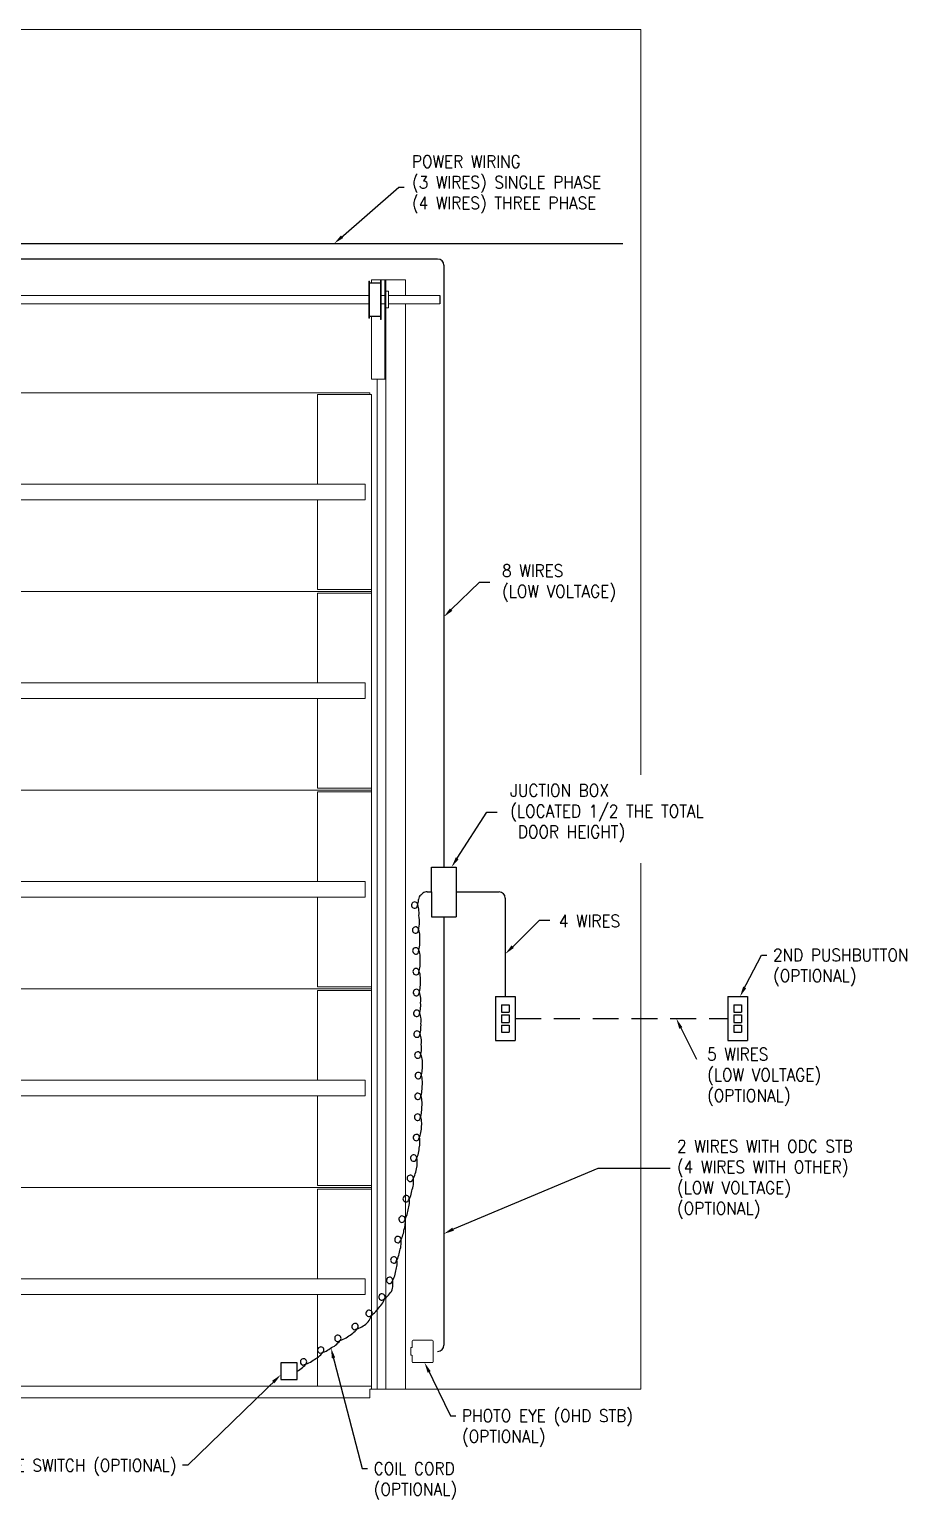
# Model space of a CAD drawing. Extents: x 20 to 307, y 49 to 248.
# Drawn here: x 200.7 to 306.7, y 70.4 to 248 of the extents above; entities that cross this region are included whole.
import ezdxf

# ---------------------------------------------------------------- set-up
doc = ezdxf.new("R2010")
doc.units = 0
doc.header["$LTSCALE"] = 0.5
doc.header["$MEASUREMENT"] = 0
doc.linetypes.add('HIDDEN', pattern=[0.375, 0.25, -0.125])
doc.layers.get('0').update_dxf_attribs({"linetype": 'CONTINUOUS'})
doc.layers.add('DIM', color=1, linetype='CONTINUOUS')
doc.layers.add('PEN1', color=4, linetype='CONTINUOUS')
doc.styles.add('ROMANS', font='romans.shx', dxfattribs={"width": 0.9, "height": 0.75})

msp = doc.modelspace()

# ---------------------------------------------------------------- linework, layer by layer
for p, q in [((107.76409, 222.095306), (272.437571, 222.095306)), ((250.038586, 220.210446), (107.76409, 220.210446)), ((250.788586, 219.460446), (250.788586, 146.768724)), ((252.288586, 143.768724), (257.470435, 143.768724)), ((258.220435, 143.018724), (258.220435, 131.117136)), ((250.788586, 140.768724), (250.788586, 89.001301))]:
    msp.add_line(p, q)
at = {"linetype": 'HIDDEN', "ltscale": 25}
msp.add_line((259.407935, 128.460886), (285.127404, 128.460886), dxfattribs=at)
for centre, start, end in [((250.038586, 219.460446), 0, 90), ((257.470435, 143.018724), 0, 90), ((250.038586, 89.001301), 270, 0)]:
    msp.add_arc(centre, 0.75, start, end)
at = {"layer": 'DIM', "linetype": 'Continuous', "lineweight": 15}
for p, q in [((33.77359, 247.950957), (274.608397, 247.950957)), ((274.608397, 157.922959), (274.608397, 247.950957)), ((242.05359, 217.344896), (242.05359, 217.693224)), ((242.05359, 217.693224), (243.131209, 217.693224)), ((243.21609, 217.693224), (243.49359, 217.693224)), ((243.65359, 217.693224), (243.49359, 217.693224)), ((243.77359, 217.693224), (243.65359, 217.693224)), ((243.65359, 205.693224), (243.65359, 217.693224)), ((243.77359, 205.693224), (243.77359, 217.693224)), ((243.87259, 217.693224), (243.77359, 217.693224)), ((243.97159, 217.693224), (243.87259, 217.693224)), ((246.15359, 217.693224), (243.97159, 217.693224)), ((246.15359, 217.693224), (246.15359, 215.815724)), ((241.734954, 215.815724), (181.450629, 215.815724)), ((243.65359, 215.815724), (243.208954, 215.815724)), ((244.06109, 216.318724), (243.77359, 216.318724)), ((244.09109, 216.288062), (244.09109, 215.689973)), ((250.30459, 215.815724), (244.09109, 215.815724)), ((244.09109, 215.689973), (244.09109, 214.34785)), ((181.45209, 214.820724), (241.734954, 214.820724)), ((242.05359, 205.693224), (242.05359, 213.315389)), ((243.208954, 214.820724), (243.65359, 214.820724)), ((243.77359, 214.317724), (244.06109, 214.317724)), ((244.09109, 214.820724), (250.30459, 214.820724)), ((246.15359, 214.820724), (246.15359, 83.693224)), ((243.49359, 205.693224), (242.05359, 205.693224)), ((242.71701, 83.699249), (242.71701, 205.693224)), ((243.49359, 205.693224), (243.65359, 205.693224)), ((243.77359, 205.693224), (243.65359, 205.693224)), ((243.77359, 83.701781), (243.77359, 205.693224)), ((146.77359, 204.069224), (241.83109, 204.069224)), ((235.531135, 203.844224), (235.531135, 193.006724)), ((235.694846, 203.844224), (235.531135, 203.844224)), ((235.721156, 203.844224), (235.694846, 203.844224)), ((241.87109, 203.844224), (235.721156, 203.844224)), ((241.83109, 204.069224), (241.83109, 203.844224)), ((242.03109, 203.844224), (241.87109, 203.844224)), ((242.03109, 201.405724), (242.03109, 203.844224)), ((242.03109, 83.693224), (242.03109, 203.844224)), ((48.27359, 193.006724), (241.27359, 193.006724)), ((241.27359, 193.006724), (241.27359, 192.953598)), ((241.27359, 192.944283), (241.27359, 192.953598)), ((241.27359, 192.886327), (241.27359, 192.944283)), ((241.27359, 192.496724), (241.27359, 192.886327)), ((241.27359, 192.436724), (241.27359, 192.496724)), ((241.27359, 192.321724), (241.27359, 192.436724)), ((241.27359, 191.816724), (241.27359, 192.321724)), ((241.27359, 191.701724), (241.27359, 191.816724)), ((48.27359, 191.131724), (241.27359, 191.131724)), ((235.531135, 191.131724), (235.531135, 180.294224)), ((241.27359, 191.641724), (241.27359, 191.701724)), ((241.27359, 191.25212), (241.27359, 191.641724)), ((241.27359, 191.194165), (241.27359, 191.25212)), ((241.27359, 191.18485), (241.27359, 191.194165)), ((241.27359, 191.18485), (241.27359, 191.131724)), ((47.63109, 180.069224), (242.03109, 180.069224)), ((53.794981, 180.069224), (235.867199, 180.069224)), ((235.531135, 180.294224), (242.03109, 180.294224)), ((235.531135, 179.844224), (235.531135, 169.006724)), ((242.03109, 179.844224), (235.531135, 179.844224)), ((235.694846, 180.294224), (235.721156, 180.294224)), ((235.721156, 179.844224), (235.694846, 179.844224)), ((48.27359, 169.006724), (241.27359, 169.006724)), ((241.27359, 169.006724), (241.27359, 168.953598)), ((241.27359, 168.944283), (241.27359, 168.953598)), ((241.27359, 168.886327), (241.27359, 168.944283)), ((241.27359, 168.496724), (241.27359, 168.886327)), ((48.27359, 167.131724), (241.27359, 167.131724)), ((235.531135, 167.131724), (235.531135, 156.294224)), ((241.27359, 168.436724), (241.27359, 168.496724)), ((241.27359, 168.321724), (241.27359, 168.436724)), ((241.27359, 167.816724), (241.27359, 168.321724)), ((241.27359, 167.701724), (241.27359, 167.816724)), ((241.27359, 167.641724), (241.27359, 167.701724)), ((241.27359, 167.25212), (241.27359, 167.641724)), ((241.27359, 167.194165), (241.27359, 167.25212)), ((241.27359, 167.18485), (241.27359, 167.194165)), ((241.27359, 167.18485), (241.27359, 167.131724)), ((235.531135, 156.294224), (242.03109, 156.294224)), ((235.694846, 156.294224), (235.721156, 156.294224)), ((47.63109, 156.069224), (242.03109, 156.069224)), ((53.794981, 156.069224), (235.867199, 156.069224)), ((235.531135, 155.844224), (235.531135, 145.006724)), ((242.03109, 155.844224), (235.531135, 155.844224)), ((235.721156, 155.844224), (235.694846, 155.844224)), ((274.608397, 83.693224), (274.608397, 147.216444)), ((48.27359, 145.006724), (241.27359, 145.006724)), ((241.27359, 145.006724), (241.27359, 144.953598)), ((241.27359, 144.944283), (241.27359, 144.953598)), ((241.27359, 144.886327), (241.27359, 144.944283)), ((241.27359, 144.496724), (241.27359, 144.886327)), ((241.27359, 144.436724), (241.27359, 144.496724)), ((241.27359, 144.321724), (241.27359, 144.436724)), ((241.27359, 143.816724), (241.27359, 144.321724)), ((48.27359, 143.131724), (241.27359, 143.131724)), ((235.531135, 143.131724), (235.531135, 132.294224)), ((241.27359, 143.701724), (241.27359, 143.816724)), ((241.27359, 143.641724), (241.27359, 143.701724)), ((241.27359, 143.25212), (241.27359, 143.641724)), ((241.27359, 143.194165), (241.27359, 143.25212)), ((241.27359, 143.18485), (241.27359, 143.194165)), ((241.27359, 143.18485), (241.27359, 143.131724)), ((47.63109, 132.069224), (235.867199, 132.069224)), ((47.63109, 132.069224), (242.03109, 132.069224)), ((242.03109, 132.294224), (235.531135, 132.294224)), ((235.531135, 131.844224), (235.531135, 121.006724)), ((242.03109, 131.844224), (235.531135, 131.844224)), ((235.721156, 131.844224), (235.694846, 131.844224)), ((48.27359, 121.006724), (241.27359, 121.006724)), ((241.27359, 121.006724), (241.27359, 120.953598)), ((241.27359, 120.944283), (241.27359, 120.953598)), ((241.27359, 120.886327), (241.27359, 120.944283)), ((241.27359, 120.496724), (241.27359, 120.886327)), ((48.27359, 119.131724), (241.27359, 119.131724)), ((235.531135, 119.131724), (235.531135, 108.294224)), ((241.27359, 120.436724), (241.27359, 120.496724)), ((241.27359, 120.321724), (241.27359, 120.436724)), ((241.27359, 119.816724), (241.27359, 120.321724)), ((241.27359, 119.701724), (241.27359, 119.816724)), ((241.27359, 119.641724), (241.27359, 119.701724)), ((241.27359, 119.25212), (241.27359, 119.641724)), ((241.27359, 119.194165), (241.27359, 119.25212)), ((241.27359, 119.18485), (241.27359, 119.194165)), ((241.27359, 119.18485), (241.27359, 119.131724)), ((47.63109, 108.069224), (242.03109, 108.069224)), ((55.241947, 108.069224), (235.867199, 108.069224)), ((242.03109, 108.294224), (235.531135, 108.294224)), ((235.531135, 107.844224), (235.531135, 97.006724)), ((242.03109, 107.844224), (235.531135, 107.844224)), ((235.721156, 107.844224), (235.694846, 107.844224)), ((48.27359, 97.006724), (241.27359, 97.006724)), ((241.27359, 97.006724), (241.27359, 96.953598)), ((241.27359, 96.944283), (241.27359, 96.953598)), ((241.27359, 96.886327), (241.27359, 96.944283)), ((241.27359, 96.496724), (241.27359, 96.886327)), ((241.27359, 96.436724), (241.27359, 96.496724)), ((241.27359, 96.321724), (241.27359, 96.436724)), ((241.27359, 95.816724), (241.27359, 96.321724)), ((48.27359, 95.131724), (241.27359, 95.131724)), ((235.531135, 95.131724), (235.531135, 84.069224)), ((241.27359, 95.701724), (241.27359, 95.816724)), ((241.27359, 95.641724), (241.27359, 95.701724)), ((241.27359, 95.25212), (241.27359, 95.641724)), ((241.27359, 95.194165), (241.27359, 95.25212)), ((241.27359, 95.18485), (241.27359, 95.194165)), ((241.27359, 95.18485), (241.27359, 95.131724)), ((246.971689, 88.768218), (246.971689, 89.479395)), ((247.096518, 89.604224), (249.36986, 89.604224)), ((249.494689, 89.479395), (249.494689, 87.023053)), ((246.921621, 88.718224), (246.795461, 88.718224)), ((246.795461, 87.784224), (246.921621, 87.784224)), ((246.971689, 87.023053), (246.971689, 87.73423)), ((249.36986, 86.898224), (247.096518, 86.898224)), ((47.63109, 84.069224), (242.03109, 84.069224)), ((241.83109, 82.664224), (241.83109, 83.693224)), ((241.83109, 83.693224), (274.608397, 83.693224)), ((47.83109, 82.664224), (241.83109, 82.664224))]:
    msp.add_line(p, q, dxfattribs=at)
at = {"layer": 'DIM'}
for p, q in [((238.019647, 222.504874), (245.35159, 228.883536)), ((245.35159, 228.883536), (245.97559, 228.883536)), ((250.30459, 215.815724), (250.30459, 214.820724)), ((251.682004, 177.864907), (255.093609, 181.192366)), ((255.093609, 181.192366), (256.341609, 181.192366)), ((252.401166, 147.819173), (255.983442, 153.40359)), ((255.983442, 153.40359), (257.231442, 153.40359)), ((249.288586, 143.768724), (249.288586, 146.768724)), ((249.288586, 146.768724), (252.288586, 146.768724)), ((252.288586, 146.768724), (252.288586, 140.768724)), ((248.269632, 143.609615), (247.997957, 143.379872)), ((248.78009, 143.786477), (249.288586, 143.768724)), ((249.288586, 143.768724), (249.288586, 140.768724)), ((249.288586, 140.768724), (252.288586, 140.768724)), ((259.110695, 137.146068), (262.367618, 140.345735)), ((262.367618, 140.345735), (263.615618, 140.345735)), ((286.8657, 131.670326), (289.196079, 136.135424)), ((289.196079, 136.135424), (289.820079, 136.135424)), ((257.032935, 131.117136), (257.032935, 125.804636)), ((257.032935, 131.117136), (259.407935, 131.117136)), ((257.752185, 130.117136), (257.752185, 129.242136)), ((257.752185, 130.117136), (258.688685, 130.117136)), ((258.688685, 130.117136), (258.688685, 129.242136)), ((259.407935, 131.117136), (259.407935, 125.804636)), ((285.127404, 131.117136), (285.127404, 125.804636)), ((285.127404, 131.117136), (287.502404, 131.117136)), ((285.846654, 130.117136), (285.846654, 129.242136)), ((285.846654, 130.117136), (286.783154, 130.117136)), ((286.783154, 130.117136), (286.783154, 129.242136)), ((287.502404, 131.117136), (287.502404, 125.804636)), ((257.752185, 129.242136), (258.688685, 129.242136)), ((257.752185, 128.929636), (258.688685, 128.929636)), ((257.752185, 128.929636), (257.752185, 127.992136)), ((257.752185, 127.992136), (258.688685, 127.992136)), ((258.688685, 128.929636), (258.688685, 127.992136)), ((279.156643, 127.897263), (281.310566, 123.572033)), ((285.846654, 129.242136), (286.783154, 129.242136)), ((285.846654, 128.929636), (286.783154, 128.929636)), ((285.846654, 128.929636), (285.846654, 127.992136)), ((285.846654, 127.992136), (286.783154, 127.992136)), ((286.783154, 128.929636), (286.783154, 127.992136)), ((257.752185, 127.679636), (258.688685, 127.679636)), ((257.752185, 127.679636), (257.752185, 126.804636)), ((257.752185, 126.804636), (258.688685, 126.804636)), ((258.688685, 127.679636), (258.688685, 126.804636)), ((285.846654, 127.679636), (286.783154, 127.679636)), ((285.846654, 127.679636), (285.846654, 126.804636)), ((285.846654, 126.804636), (286.783154, 126.804636)), ((286.783154, 127.679636), (286.783154, 126.804636)), ((257.032935, 125.804636), (259.407935, 125.804636)), ((285.127404, 125.804636), (287.502404, 125.804636)), ((251.312083, 102.797592), (269.460108, 110.392391)), ((269.460108, 110.392391), (278.128919, 110.392391)), ((237.304126, 88.058624), (240.926005, 74.106984)), ((246.921621, 88.718224), (246.930756, 88.719244)), ((246.921621, 87.784224), (246.930875, 87.782648)), ((233.07209, 86.879724), (231.07209, 86.879724)), ((231.07209, 86.879724), (231.07209, 84.879724)), ((233.07209, 84.879724), (233.07209, 86.879724)), ((248.733841, 86.337937), (251.602065, 80.487583)), ((230.625055, 84.993652), (219.845543, 74.495718)), ((231.07209, 84.879724), (233.07209, 84.879724)), ((251.602065, 80.487583), (252.226065, 80.487583)), ((219.845543, 74.495718), (219.221543, 74.495718)), ((240.926005, 74.106984), (241.550005, 74.106984))]:
    msp.add_line(p, q, dxfattribs=at)
at = {"layer": 'DIM', "linetype": 'Continuous', "lineweight": 15}
for centre, radius, start, end in [((244.06109, 216.288724), 0.03, 0, 90), ((244.06109, 214.347724), 0.03, 270, 0), ((120.801343, 88.251224), 125.994983, 359.78763289, 0.21236711), ((246.922305, 88.7679), 0.049385, 279.85315954, 0.36797112), ((246.92298, 87.734582), 0.04871, 359.5857748, 80.67204926)]:
    msp.add_arc(centre, radius, start, end, dxfattribs=at)
at = {"layer": 'DIM'}
for centre, radius, start, end in [((247.263053, 142.17017), 0.387943, 39.66966543, 312.88266748), ((243.990095, 143.146755), 3.754967, 340.37991543, 355.67719271), ((244.907583, 141.28782), 2.884624, 352.72646993, 23.06227142), ((248.482246, 142.807191), 0.75, 130.21961646, 175.67719271), ((248.753922, 143.036933), 0.75, 88.00047981, 130.21961646), ((244.098799, 140.129237), 3.754967, 340.37991543, 12.1977053), ((247.371757, 139.152652), 0.387943, 39.66966543, 312.88266748), ((245.016287, 138.270302), 2.884624, 352.72646993, 23.06227142), ((247.40687, 136.638958), 0.387943, 39.66966543, 312.88266748), ((244.133912, 137.615543), 3.754967, 340.37991543, 4.42248486), ((245.0514, 135.756607), 2.884624, 352.72646993, 23.06227142), ((244.169025, 135.101849), 3.754967, 340.37991543, 4.42248486), ((247.441983, 134.125264), 0.387943, 39.66966543, 312.88266748), ((245.086513, 133.242913), 2.884624, 352.72646993, 23.06227142), ((247.477097, 131.61157), 0.387943, 39.66966543, 312.88266748), ((244.204138, 132.588155), 3.754967, 340.37991543, 4.42248486), ((245.121626, 130.729219), 2.884624, 352.72646993, 23.06227142), ((244.239251, 130.074461), 3.754967, 340.37991543, 4.42248486), ((247.51221, 129.097876), 0.387943, 39.66966543, 312.88266748), ((245.15674, 128.215525), 2.884624, 352.72646993, 23.06227142), ((247.547323, 126.584182), 0.387943, 39.66966543, 312.88266748), ((244.274364, 127.560767), 3.754967, 340.37991543, 4.42248486), ((245.191853, 125.701831), 2.884624, 352.72646993, 23.06227142), ((247.64311, 124.049552), 0.387943, 42.39228742, 315.60528947), ((244.327457, 124.869566), 3.754967, 343.10253742, 7.14510685), ((245.332211, 123.05631), 2.884624, 355.44909192, 25.78489341), ((244.456897, 122.651498), 3.754967, 338.64290982, 2.68547925), ((247.69875, 121.576152), 0.387943, 37.93265982, 311.14566187), ((245.317616, 120.765606), 2.884624, 350.98946432, 21.32526581), ((247.657652, 119.062549), 0.387943, 37.93265982, 311.14566187), ((244.4158, 120.137894), 3.754967, 338.64290982, 2.68547925), ((245.276519, 118.252002), 2.884624, 350.98946432, 21.32526581), ((244.374702, 117.624291), 3.754967, 338.64290982, 2.68547925), ((247.616554, 116.548945), 0.387943, 37.93265982, 311.14566187), ((245.235421, 115.738399), 2.884624, 350.98946432, 21.32526581), ((247.460235, 114.088652), 0.387943, 32.5458211, 305.75882315), ((244.333653, 115.463592), 3.754967, 333.2560711, 357.29864053), ((245.013524, 113.505225), 2.884624, 345.6026256, 15.93842709), ((247.152717, 111.606471), 0.387943, 31.07099586, 304.28399791), ((244.062558, 113.061427), 3.754967, 331.78124586, 355.82381529), ((243.746394, 110.808164), 3.754967, 328.13786921, 352.18043864), ((244.6918, 111.08621), 2.884624, 344.12780036, 14.46360185), ((246.73785, 109.159781), 0.387943, 27.42761921, 300.64062126), ((244.248847, 108.796954), 2.884624, 340.48442371, 10.8202252), ((246.239156, 106.695802), 0.387943, 27.42761921, 300.64062126), ((243.2477, 108.344185), 3.754967, 328.13786921, 352.18043864), ((243.2477, 108.344185), 3.754967, 328.13786921, 352.18043864), ((243.750153, 106.332974), 2.884624, 340.48442371, 10.8202252), ((242.749006, 105.880205), 3.754967, 328.13786921, 352.18043864), ((245.740462, 104.231822), 0.387943, 27.42761921, 300.64062126), ((243.251459, 103.868994), 2.884624, 340.48442371, 10.8202252), ((245.241768, 101.767843), 0.387943, 27.42761921, 300.64062126), ((242.250312, 103.416225), 3.754967, 328.13786921, 352.18043864), ((242.752765, 101.405015), 2.884624, 340.48442371, 10.8202252), ((244.743074, 99.303863), 0.387943, 27.42761921, 300.64062126), ((241.751618, 100.952246), 3.754967, 328.13786921, 352.18043864), ((242.254071, 98.941035), 2.884624, 340.48442371, 10.8202252), ((241.252924, 98.488266), 3.754967, 328.13786921, 352.18043864), ((241.252924, 98.488266), 3.754967, 328.13786921, 352.18043864), ((244.24438, 96.839884), 0.387943, 27.42761921, 300.64062126), ((244.24438, 96.839884), 0.387943, 27.42761921, 300.64062126), ((241.755376, 96.477056), 2.884624, 340.48442371, 10.8202252), ((241.755376, 96.477056), 2.884624, 340.48442371, 10.8202252), ((240.925559, 95.615932), 2.884624, 313.83044774, 344.16624923), ((240.925559, 95.615932), 2.884624, 313.83044774, 344.16624923), ((243.312826, 94.823633), 0.387943, 0.77364324, 273.98664529), ((243.312826, 94.823633), 0.387943, 0.77364324, 273.98664529), ((241.378732, 97.638817), 3.754967, 301.48389324, 325.52646267), ((241.378732, 97.638817), 3.754967, 301.48389324, 325.52646267), ((239.374516, 93.63751), 2.884624, 313.83044774, 344.16624923), ((241.761783, 92.84521), 0.387943, 0.77364324, 273.98664529), ((239.827689, 95.660394), 3.754967, 301.48389324, 325.52646267), ((238.019243, 92.723464), 2.884624, 296.29626823, 326.63206972), ((240.056892, 91.248754), 0.387943, 343.23946373, 256.45246578), ((239.060805, 94.51583), 3.754967, 283.94971373, 307.99228316), ((235.906839, 88.410334), 0.387943, 343.23946373, 256.45246578), ((235.944217, 91.304254), 2.884624, 296.29626823, 326.63206972), ((237.981866, 89.829544), 0.387943, 343.23946373, 256.45246578), ((236.985779, 93.09662), 3.754967, 283.94971373, 307.99228316), ((233.831813, 86.991124), 0.387943, 343.23946373, 256.45246578), ((232.835726, 90.2582), 3.754967, 283.94971373, 307.99228316), ((233.869191, 89.885044), 2.884624, 296.29626823, 326.63206972), ((234.910752, 91.67741), 3.754967, 283.94971373, 307.99228316), ((231.794164, 88.465834), 2.884624, 296.29626823, 326.63206972)]:
    msp.add_arc(centre, radius, start, end, dxfattribs=at)
at = {"layer": 'DIM', "linetype": 'Continuous', "lineweight": 15, "extrusion": (0, 0, -1)}
for centre, major_axis, start_param, end_param in [((247.096861, 89.479052), (0.088631, -0.088631), 2.3575640181, 3.9256212891), ((249.369518, 89.479052), (0.088631, 0.088631), 5.4991566717, 7.0672139427), ((247.096861, 87.023395), (0.088631, 0.088631), 2.3575640181, 3.9256212891), ((249.369518, 87.023395), (0.088631, -0.088631), 5.4991566717, 7.0672139427)]:
    msp.add_ellipse(centre, major_axis=major_axis, ratio=0.9972646886, start_param=start_param, end_param=end_param, dxfattribs=at)
at = {"layer": 'DIM'}
for points in [[(238.626946, 222.757516), (238.353901, 223.071367), (237.54887, 222.095306)], [(251.827235, 177.716004), (251.536774, 178.01381), (250.788586, 176.993525)], [(252.576241, 147.706867), (252.226091, 147.93148), (251.727327, 146.768724)], [(259.256463, 136.997692), (258.964927, 137.294445), (258.220435, 136.271459)], [(287.338812, 132.127278), (286.970018, 132.319755), (286.576984, 131.117136)], [(279.236547, 127.244381), (279.612295, 127.422899), (278.888864, 128.460886)], [(251.997082, 102.832568), (251.810274, 103.204265), (250.788586, 102.457994)], [(237.256462, 87.402599), (237.65961, 87.505207), (237.150215, 88.663345)], [(230.032901, 84.707307), (230.32314, 84.409284), (231.07209, 85.42901)], [(248.821768, 85.686086), (249.195293, 85.869212), (248.459152, 86.898224)]]:
    msp.add_solid(points, dxfattribs=at)
at = {"layer": 'PEN1'}
for p, q in [((241.734954, 217.525724), (241.734954, 213.110724)), ((241.815301, 217.321603), (243.128954, 217.321603)), ((241.815301, 213.314845), (243.128954, 213.314845))]:
    msp.add_line(p, q, dxfattribs=at)
at = {"layer": 'PEN1', "linetype": 'Continuous', "lineweight": 15}
for p, q in [((241.765954, 217.556724), (241.783954, 217.556724)), ((241.814954, 216.164838), (241.814954, 217.525723)), ((243.128954, 217.712724), (243.208954, 217.712724)), ((243.128954, 212.923724), (243.128954, 217.712611)), ((243.208954, 212.923724), (243.208954, 217.712379)), ((241.814954, 216.164838), (241.814954, 213.110725)), ((241.783954, 213.079724), (241.765954, 213.079724)), ((243.128954, 212.923724), (243.208954, 212.923724))]:
    msp.add_line(p, q, dxfattribs=at)
for centre, start, end in [((241.765954, 217.525724), 90, 180), ((241.783954, 217.525724), 360, 90), ((241.765954, 213.110724), 180, 270), ((241.783954, 213.110724), 270, 360)]:
    msp.add_arc(centre, 0.031, start, end, dxfattribs=at)

# ---------------------------------------------------------------- texts
at = {"layer": 'DIM', "char_height": 1.5, "style": 'ROMANS'}
for s, insert, attachment_point in [('POWER WIRING\\P(3 WIRES) SINGLE PHASE\\P(4 WIRES) THREE PHASE', (246.939332, 232.737803), 1), ('8 WIRES\\P(LOW VOLTAGE)', (257.824161, 183.32153), 1), ('JUCTION BOX\\P(LOCATED 1/2 THE TOTAL\\P DOOR HEIGHT)', (258.811119, 156.771737), 1), ('4 WIRES', (264.691058, 140.998189), 1), ('2ND PUSHBUTTON\\P(OPTIONAL)', (290.580079, 136.885424), 1), ('5 WIRES\\P(LOW VOLTAGE)\\P(OPTIONAL)', (282.609797, 124.914901), 1), ('2 WIRES WITH ODC STB\\P(4 WIRES WITH OTHER)\\P(LOW VOLTAGE)\\P(OPTIONAL)', (278.969284, 113.792079), 1), ('PHOTO EYE (OHD STB)\\P(OPTIONAL)', (252.986065, 81.237583), 1), ('PNEUMATIC SAFETY EDGE SWITCH (OPTIONAL) ', (218.461543, 75.245718), 3), ('COIL CORD\\P(OPTIONAL)', (242.310005, 74.856984), 1)]:
    msp.add_mtext(s, dxfattribs=dict(at, insert=insert, attachment_point=attachment_point))

doc.saveas('drawing.dxf')
